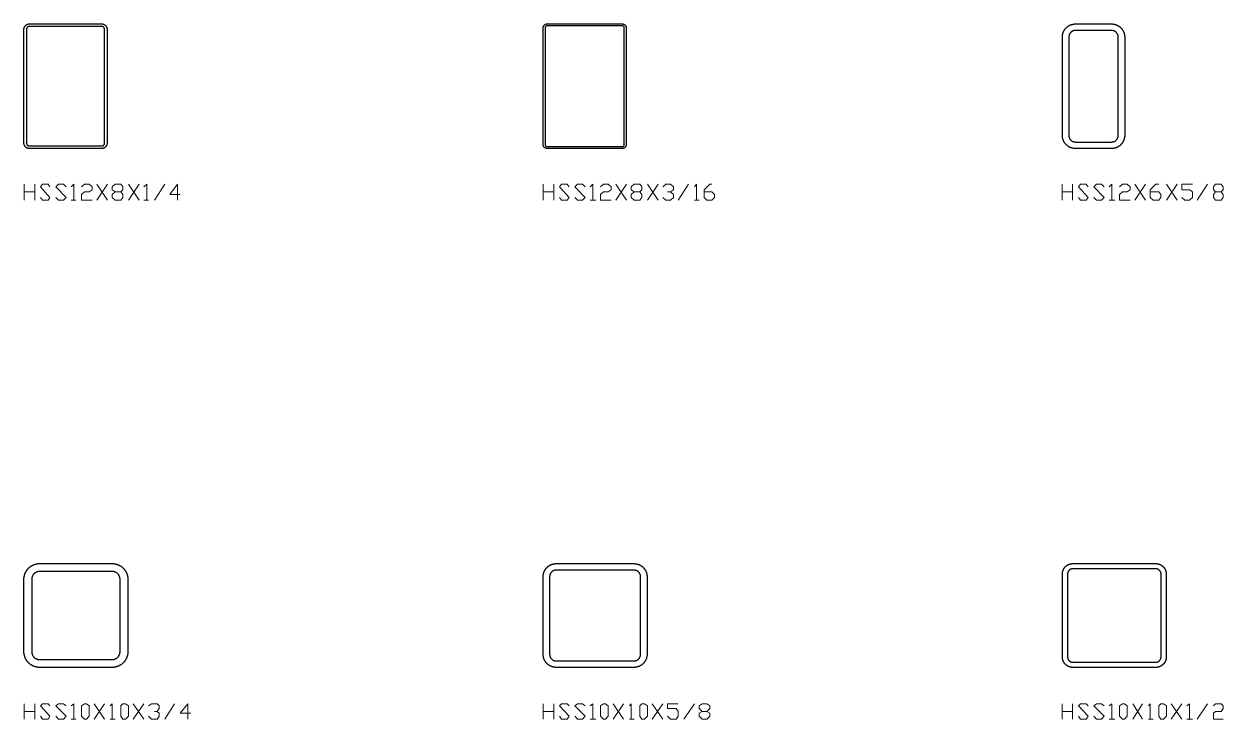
# Model space of a CAD drawing. Header units: inches. Extents: x 0 to 975, y -1305 to 34.
# Drawn here: x 500 to 615.5, y -605 to -538 of the extents above; entities that cross this region are included whole.
import ezdxf

# ---------------------------------------------------------------- set-up
doc = ezdxf.new("R2010")
doc.units = ezdxf.units.IN
doc.header["$MEASUREMENT"] = 0
doc.layers.add('AISC_STEEL', color=7, linetype='Continuous')

msp = doc.modelspace()

# ---------------------------------------------------------------- linework, layer by layer
at = {"color": 3, "lineweight": 0}
for p, q in [((500.01, -554.99), (500.01, -553.43)), ((500.01, -554.16), (501.03, -554.16)), ((501.03, -553.43), (501.03, -554.99)), ((507.02, -553.43), (508.04, -554.99)), ((507.02, -554.99), (508.04, -553.43)), ((510.07, -553.43), (511.08, -554.99)), ((510.07, -554.99), (511.08, -553.43)), ((512.56, -554.99), (513.57, -553.43)), ((550, -554.99), (550, -553.43)), ((550, -554.16), (551.01, -554.16)), ((551.01, -553.43), (551.01, -554.99)), ((557, -553.43), (558.02, -554.99)), ((557, -554.99), (558.02, -553.43)), ((560.05, -553.43), (561.06, -554.99)), ((560.05, -554.99), (561.06, -553.43)), ((563, -554.99), (564.01, -553.43)), ((599.98, -554.99), (599.98, -553.43)), ((599.98, -554.16), (600.99, -554.16)), ((600.99, -553.43), (600.99, -554.99)), ((606.99, -553.43), (608, -554.99)), ((606.99, -554.99), (608, -553.43)), ((610.03, -553.43), (611.04, -554.99)), ((610.03, -554.99), (611.04, -553.43)), ((612.98, -554.99), (613.99, -553.43)), ((504.53, -554.99), (504.99, -554.99)), ((511.54, -554.99), (512, -554.99)), ((554.51, -554.99), (555.07, -554.99)), ((564.57, -554.99), (565.03, -554.99)), ((604.5, -554.99), (605.05, -554.99)), ((500.01, -604.98), (500.01, -603.5)), ((501.03, -603.5), (501.03, -604.98)), ((506.75, -603.5), (507.76, -604.98)), ((506.75, -604.98), (507.76, -603.5)), ((510.53, -603.5), (511.54, -604.98)), ((510.53, -604.98), (511.54, -603.5)), ((513.57, -604.98), (514.49, -603.5)), ((550, -604.98), (550, -603.5)), ((551.01, -603.5), (551.01, -604.98)), ((556.73, -603.5), (557.74, -604.98)), ((556.73, -604.98), (557.74, -603.5)), ((560.51, -603.5), (561.52, -604.98)), ((560.51, -604.98), (561.52, -603.5)), ((563.55, -604.98), (564.57, -603.5)), ((599.98, -604.98), (599.98, -603.5)), ((600.99, -603.5), (600.99, -604.98)), ((606.8, -603.5), (607.72, -604.98)), ((606.8, -604.98), (607.72, -603.5)), ((610.49, -603.5), (611.5, -604.98)), ((610.49, -604.98), (611.5, -603.5)), ((612.98, -604.98), (613.99, -603.5)), ((500.01, -604.24), (501.03, -604.24)), ((504.53, -604.98), (504.99, -604.98)), ((505.82, -604.98), (505.82, -604.98)), ((508.31, -604.98), (508.78, -604.98)), ((509.51, -604.98), (509.51, -604.98)), ((550, -604.24), (551.01, -604.24)), ((554.51, -604.98), (555.07, -604.98)), ((555.81, -604.98), (555.81, -604.98)), ((558.3, -604.98), (558.76, -604.98)), ((559.49, -604.98), (559.49, -604.98)), ((599.98, -604.24), (600.99, -604.24)), ((604.5, -604.98), (605.05, -604.98)), ((605.79, -604.98), (605.79, -604.98)), ((608.28, -604.98), (608.74, -604.98)), ((609.48, -604.98), (609.48, -604.98)), ((611.97, -604.98), (612.52, -604.98))]:
    msp.add_line(p, q, dxfattribs=at)
for points in [[(501.58, -554.72), (501.77, -554.99), (502.32, -554.99), (502.5, -554.72), (501.58, -553.7), (501.77, -553.43), (502.32, -553.43), (502.5, -553.7)], [(503.06, -554.72), (503.33, -554.99), (503.8, -554.99), (504.07, -554.72), (503.06, -553.7), (503.33, -553.43), (503.8, -553.43), (504.07, -553.7)], [(504.53, -553.7), (504.81, -553.43), (504.81, -554.99)], [(505.55, -553.7), (505.82, -553.43), (506.29, -553.43), (506.56, -553.7), (506.56, -553.98), (506.29, -554.16), (505.82, -554.16), (505.55, -554.44), (505.55, -554.99), (506.56, -554.99)], [(509.33, -554.16), (509.51, -554.44), (509.51, -554.72), (509.33, -554.99), (508.78, -554.99), (508.5, -554.72), (508.5, -554.44), (508.78, -554.16), (509.33, -554.16), (509.51, -553.98), (509.51, -553.7), (509.33, -553.43), (508.78, -553.43), (508.5, -553.7), (508.5, -553.98), (508.78, -554.16)], [(511.54, -553.7), (511.82, -553.43), (511.82, -554.99)], [(515.05, -554.44), (514.03, -554.44), (514.77, -553.43), (514.77, -554.99)], [(551.56, -554.72), (551.75, -554.99), (552.3, -554.99), (552.49, -554.72), (551.56, -553.7), (551.75, -553.43), (552.3, -553.43), (552.49, -553.7)], [(553.04, -554.72), (553.32, -554.99), (553.78, -554.99), (554.05, -554.72), (553.04, -553.7), (553.32, -553.43), (553.78, -553.43), (554.05, -553.7)], [(554.51, -553.7), (554.79, -553.43), (554.79, -554.99)], [(555.53, -553.7), (555.81, -553.43), (556.27, -553.43), (556.54, -553.7), (556.54, -553.98), (556.27, -554.16), (555.81, -554.16), (555.53, -554.44), (555.53, -554.99), (556.54, -554.99)], [(559.31, -554.16), (559.49, -554.44), (559.49, -554.72), (559.31, -554.99), (558.76, -554.99), (558.48, -554.72), (558.48, -554.44), (558.76, -554.16), (559.31, -554.16), (559.49, -553.98), (559.49, -553.7), (559.31, -553.43), (558.76, -553.43), (558.48, -553.7), (558.48, -553.98), (558.76, -554.16)], [(561.52, -553.7), (561.8, -553.43), (562.26, -553.43), (562.54, -553.7), (562.54, -553.98), (562.26, -554.16), (561.98, -554.16)], [(562.26, -554.16), (562.54, -554.44), (562.54, -554.72), (562.26, -554.99), (561.8, -554.99), (561.52, -554.72)], [(564.57, -553.7), (564.75, -553.43), (564.75, -554.99)], [(565.49, -554.16), (566.23, -554.16), (566.5, -554.44), (566.5, -554.72), (566.23, -554.99), (565.77, -554.99), (565.49, -554.72), (565.49, -553.98), (566.04, -553.43), (566.23, -553.43)], [(601.55, -554.72), (601.73, -554.99), (602.28, -554.99), (602.47, -554.72), (601.55, -553.7), (601.73, -553.43), (602.28, -553.43), (602.47, -553.7)], [(603.02, -554.72), (603.3, -554.99), (603.76, -554.99), (604.04, -554.72), (603.02, -553.7), (603.3, -553.43), (603.76, -553.43), (604.04, -553.7)], [(604.5, -553.7), (604.77, -553.43), (604.77, -554.99)], [(605.51, -553.7), (605.79, -553.43), (606.25, -553.43), (606.53, -553.7), (606.53, -553.98), (606.25, -554.16), (605.79, -554.16), (605.51, -554.44), (605.51, -554.99), (606.53, -554.99)], [(608.46, -554.16), (609.29, -554.16), (609.48, -554.44), (609.48, -554.72), (609.29, -554.99), (608.74, -554.99), (608.46, -554.72), (608.46, -553.98), (609.01, -553.43), (609.29, -553.43)], [(611.5, -554.72), (611.78, -554.99), (612.24, -554.99), (612.52, -554.72), (612.52, -554.16), (612.24, -553.98), (611.5, -553.98), (611.5, -553.43), (612.52, -553.43)], [(615.29, -554.16), (615.47, -554.44), (615.47, -554.72), (615.29, -554.99), (614.73, -554.99), (614.55, -554.72), (614.55, -554.44), (614.73, -554.16), (615.29, -554.16), (615.47, -553.98), (615.47, -553.7), (615.29, -553.43), (614.73, -553.43), (614.55, -553.7), (614.55, -553.98), (614.73, -554.16)], [(501.58, -604.7), (501.77, -604.98), (502.32, -604.98), (502.5, -604.7), (501.58, -603.69), (501.77, -603.5), (502.32, -603.5), (502.5, -603.69)], [(503.06, -604.7), (503.33, -604.98), (503.8, -604.98), (504.07, -604.7), (503.06, -603.69), (503.33, -603.5), (503.8, -603.5), (504.07, -603.69)], [(504.53, -603.69), (504.81, -603.5), (504.81, -604.98)], [(508.31, -603.69), (508.5, -603.5), (508.5, -604.98)], [(512, -603.69), (512.28, -603.5), (512.83, -603.5), (513.02, -603.69), (513.02, -603.96), (512.83, -604.24), (512.56, -604.24)], [(516.06, -604.42), (515.05, -604.42), (515.78, -603.5), (515.78, -604.98)], [(551.56, -604.7), (551.75, -604.98), (552.3, -604.98), (552.49, -604.7), (551.56, -603.69), (551.75, -603.5), (552.3, -603.5), (552.49, -603.69)], [(553.04, -604.7), (553.32, -604.98), (553.78, -604.98), (554.05, -604.7), (553.04, -603.69), (553.32, -603.5), (553.78, -603.5), (554.05, -603.69)], [(554.51, -603.69), (554.79, -603.5), (554.79, -604.98)], [(558.3, -603.69), (558.48, -603.5), (558.48, -604.98)], [(561.98, -604.7), (562.26, -604.98), (562.81, -604.98), (563, -604.7), (563, -604.24), (562.81, -603.96), (561.98, -603.96), (561.98, -603.5), (563, -603.5)], [(565.77, -604.24), (566.04, -604.42), (566.04, -604.7), (565.77, -604.98), (565.3, -604.98), (565.03, -604.7), (565.03, -604.42), (565.3, -604.24), (565.77, -604.24), (566.04, -603.96), (566.04, -603.69), (565.77, -603.5), (565.3, -603.5), (565.03, -603.69), (565.03, -603.96), (565.3, -604.24)], [(601.55, -604.7), (601.73, -604.98), (602.28, -604.98), (602.47, -604.7), (601.55, -603.69), (601.73, -603.5), (602.28, -603.5), (602.47, -603.69)], [(603.02, -604.7), (603.3, -604.98), (603.76, -604.98), (604.04, -604.7), (603.02, -603.69), (603.3, -603.5), (603.76, -603.5), (604.04, -603.69)], [(604.5, -603.69), (604.77, -603.5), (604.77, -604.98)], [(608.28, -603.69), (608.46, -603.5), (608.46, -604.98)], [(611.97, -603.69), (612.24, -603.5), (612.24, -604.98)], [(614.55, -603.69), (614.73, -603.5), (615.29, -603.5), (615.47, -603.69), (615.47, -603.96), (615.29, -604.24), (614.73, -604.24), (614.55, -604.42), (614.55, -604.98), (615.47, -604.98)], [(512.83, -604.24), (513.02, -604.42), (513.02, -604.7), (512.83, -604.98), (512.28, -604.98), (512, -604.7)]]:
    msp.add_lwpolyline(points, dxfattribs=at)
for points in [[(505.82, -604.98), (505.55, -604.7), (505.55, -603.69), (505.82, -603.5), (506.01, -603.5), (506.29, -603.69), (506.29, -604.7), (506.01, -604.98)], [(509.51, -604.98), (509.33, -604.7), (509.33, -603.69), (509.51, -603.5), (509.79, -603.5), (510.07, -603.69), (510.07, -604.7), (509.79, -604.98)], [(555.81, -604.98), (555.53, -604.7), (555.53, -603.69), (555.81, -603.5), (555.99, -603.5), (556.27, -603.69), (556.27, -604.7), (555.99, -604.98)], [(559.49, -604.98), (559.31, -604.7), (559.31, -603.69), (559.49, -603.5), (559.77, -603.5), (560.05, -603.69), (560.05, -604.7), (559.77, -604.98)], [(605.79, -604.98), (605.51, -604.7), (605.51, -603.69), (605.79, -603.5), (605.97, -603.5), (606.25, -603.69), (606.25, -604.7), (605.97, -604.98)], [(609.48, -604.98), (609.29, -604.7), (609.29, -603.69), (609.48, -603.5), (609.75, -603.5), (610.03, -603.69), (610.03, -604.7), (609.75, -604.98)]]:
    msp.add_lwpolyline(points, close=True, dxfattribs=at)
at = {"layer": 'AISC_STEEL'}
for points in [[(507.5, -538), (507.53, -538), (507.56, -538), (507.59, -538.01), (507.62, -538.01), (507.64, -538.02), (507.67, -538.03), (507.7, -538.04), (507.72, -538.05), (507.75, -538.07), (507.77, -538.08), (507.8, -538.1), (507.82, -538.12), (507.84, -538.14), (507.86, -538.16), (507.88, -538.18), (507.9, -538.2), (507.92, -538.23), (507.93, -538.25), (507.95, -538.28), (507.96, -538.3), (507.97, -538.33), (507.98, -538.36), (507.99, -538.38), (507.99, -538.41), (508, -538.44), (508, -538.47), (508, -538.5), (508, -549.5), (508, -549.53), (508, -549.56), (507.99, -549.59), (507.99, -549.62), (507.98, -549.64), (507.97, -549.67), (507.96, -549.7), (507.95, -549.72), (507.93, -549.75), (507.92, -549.77), (507.9, -549.8), (507.88, -549.82), (507.86, -549.84), (507.84, -549.86), (507.82, -549.88), (507.8, -549.9), (507.77, -549.92), (507.75, -549.93), (507.72, -549.95), (507.7, -549.96), (507.67, -549.97), (507.64, -549.98), (507.62, -549.99), (507.59, -549.99), (507.56, -550), (507.53, -550), (507.5, -550), (500.5, -550), (500.47, -550), (500.44, -550), (500.41, -549.99), (500.38, -549.99), (500.36, -549.98), (500.33, -549.97), (500.3, -549.96), (500.28, -549.95), (500.25, -549.93), (500.23, -549.92), (500.2, -549.9), (500.18, -549.88), (500.16, -549.86), (500.14, -549.84), (500.12, -549.82), (500.1, -549.8), (500.08, -549.77), (500.07, -549.75), (500.05, -549.72), (500.04, -549.7), (500.03, -549.67), (500.02, -549.64), (500.01, -549.62), (500.01, -549.59), (500, -549.56), (500, -549.53), (500, -549.5), (500, -538.5), (500, -538.47), (500, -538.44), (500.01, -538.41), (500.01, -538.38), (500.02, -538.36), (500.03, -538.33), (500.04, -538.3), (500.05, -538.28), (500.07, -538.25), (500.08, -538.23), (500.1, -538.2), (500.12, -538.18), (500.14, -538.16), (500.16, -538.14), (500.18, -538.12), (500.2, -538.1), (500.23, -538.08), (500.25, -538.07), (500.28, -538.05), (500.3, -538.04), (500.33, -538.03), (500.36, -538.02), (500.38, -538.01), (500.41, -538.01), (500.44, -538), (500.47, -538), (500.5, -538)], [(557.62, -538), (557.65, -538), (557.68, -538), (557.71, -538.01), (557.74, -538.02), (557.77, -538.03), (557.8, -538.04), (557.82, -538.06), (557.85, -538.07), (557.87, -538.09), (557.89, -538.11), (557.91, -538.13), (557.93, -538.15), (557.94, -538.18), (557.96, -538.2), (557.97, -538.23), (557.98, -538.26), (557.99, -538.29), (558, -538.32), (558, -538.35), (558, -538.38), (558, -549.62), (558, -549.65), (558, -549.68), (557.99, -549.71), (557.98, -549.74), (557.97, -549.77), (557.96, -549.8), (557.94, -549.82), (557.93, -549.85), (557.91, -549.87), (557.89, -549.89), (557.87, -549.91), (557.85, -549.93), (557.82, -549.94), (557.8, -549.96), (557.77, -549.97), (557.74, -549.98), (557.71, -549.99), (557.68, -550), (557.65, -550), (557.62, -550), (550.38, -550), (550.35, -550), (550.32, -550), (550.29, -549.99), (550.26, -549.98), (550.23, -549.97), (550.2, -549.96), (550.18, -549.94), (550.15, -549.93), (550.13, -549.91), (550.11, -549.89), (550.09, -549.87), (550.07, -549.85), (550.06, -549.82), (550.04, -549.8), (550.03, -549.77), (550.02, -549.74), (550.01, -549.71), (550, -549.68), (550, -549.65), (550, -549.62), (550, -538.38), (550, -538.35), (550, -538.32), (550.01, -538.29), (550.02, -538.26), (550.03, -538.23), (550.04, -538.2), (550.06, -538.18), (550.07, -538.15), (550.09, -538.13), (550.11, -538.11), (550.13, -538.09), (550.15, -538.07), (550.18, -538.06), (550.2, -538.04), (550.23, -538.03), (550.26, -538.02), (550.29, -538.01), (550.32, -538), (550.35, -538), (550.38, -538)], [(604.75, -538), (604.78, -538), (604.81, -538), (604.84, -538), (604.87, -538.01), (604.9, -538.01), (604.93, -538.01), (604.96, -538.02), (604.99, -538.02), (605.02, -538.03), (605.04, -538.04), (605.07, -538.04), (605.1, -538.05), (605.13, -538.06), (605.16, -538.07), (605.19, -538.08), (605.21, -538.09), (605.24, -538.1), (605.27, -538.11), (605.3, -538.13), (605.32, -538.14), (605.35, -538.15), (605.37, -538.17), (605.4, -538.18), (605.43, -538.2), (605.45, -538.21), (605.48, -538.23), (605.5, -538.25), (605.52, -538.27), (605.55, -538.29), (605.57, -538.31), (605.59, -538.33), (605.61, -538.35), (605.63, -538.37), (605.65, -538.39), (605.67, -538.41), (605.69, -538.43), (605.71, -538.45), (605.73, -538.48), (605.75, -538.5), (605.77, -538.52), (605.79, -538.55), (605.8, -538.57), (605.82, -538.6), (605.83, -538.62), (605.85, -538.65), (605.86, -538.68), (605.87, -538.7), (605.89, -538.73), (605.9, -538.76), (605.91, -538.79), (605.92, -538.81), (605.93, -538.84), (605.94, -538.87), (605.95, -538.9), (605.96, -538.93), (605.96, -538.96), (605.97, -538.98), (605.98, -539.01), (605.98, -539.04), (605.99, -539.07), (605.99, -539.1), (605.99, -539.13), (606, -539.16), (606, -539.19), (606, -539.22), (606, -539.25), (606, -548.75), (606, -548.78), (606, -548.81), (606, -548.84), (605.99, -548.87), (605.99, -548.9), (605.99, -548.93), (605.98, -548.96), (605.98, -548.99), (605.97, -549.02), (605.96, -549.04), (605.96, -549.07), (605.95, -549.1), (605.94, -549.13), (605.93, -549.16), (605.92, -549.19), (605.91, -549.21), (605.9, -549.24), (605.89, -549.27), (605.87, -549.3), (605.86, -549.32), (605.85, -549.35), (605.83, -549.38), (605.82, -549.4), (605.8, -549.43), (605.79, -549.45), (605.77, -549.48), (605.75, -549.5), (605.73, -549.52), (605.71, -549.55), (605.69, -549.57), (605.67, -549.59), (605.65, -549.61), (605.63, -549.63), (605.61, -549.65), (605.59, -549.67), (605.57, -549.69), (605.55, -549.71), (605.52, -549.73), (605.5, -549.75), (605.48, -549.77), (605.45, -549.79), (605.43, -549.8), (605.4, -549.82), (605.37, -549.83), (605.35, -549.85), (605.32, -549.86), (605.3, -549.87), (605.27, -549.89), (605.24, -549.9), (605.21, -549.91), (605.19, -549.92), (605.16, -549.93), (605.13, -549.94), (605.1, -549.95), (605.07, -549.96), (605.04, -549.96), (605.02, -549.97), (604.99, -549.98), (604.96, -549.98), (604.93, -549.99), (604.9, -549.99), (604.87, -549.99), (604.84, -550), (604.81, -550), (604.78, -550), (604.75, -550), (601.25, -550), (601.22, -550), (601.19, -550), (601.16, -550), (601.13, -549.99), (601.1, -549.99), (601.07, -549.99), (601.04, -549.98), (601.01, -549.98), (600.98, -549.97), (600.96, -549.96), (600.93, -549.96), (600.9, -549.95), (600.87, -549.94), (600.84, -549.93), (600.81, -549.92), (600.79, -549.91), (600.76, -549.9), (600.73, -549.89), (600.7, -549.87), (600.68, -549.86), (600.65, -549.85), (600.62, -549.83), (600.6, -549.82), (600.57, -549.8), (600.55, -549.79), (600.52, -549.77), (600.5, -549.75), (600.48, -549.73), (600.45, -549.71), (600.43, -549.69), (600.41, -549.67), (600.39, -549.65), (600.37, -549.63), (600.35, -549.61), (600.33, -549.59), (600.31, -549.57), (600.29, -549.55), (600.27, -549.52), (600.25, -549.5), (600.23, -549.48), (600.21, -549.45), (600.2, -549.43), (600.18, -549.4), (600.17, -549.38), (600.15, -549.35), (600.14, -549.32), (600.13, -549.3), (600.11, -549.27), (600.1, -549.24), (600.09, -549.21), (600.08, -549.19), (600.07, -549.16), (600.06, -549.13), (600.05, -549.1), (600.04, -549.07), (600.04, -549.04), (600.03, -549.02), (600.02, -548.99), (600.02, -548.96), (600.01, -548.93), (600.01, -548.9), (600.01, -548.87), (600, -548.84), (600, -548.81), (600, -548.78), (600, -548.75), (600, -539.25), (600, -539.22), (600, -539.19), (600, -539.16), (600.01, -539.13), (600.01, -539.1), (600.01, -539.07), (600.02, -539.04), (600.02, -539.01), (600.03, -538.98), (600.04, -538.96), (600.04, -538.93), (600.05, -538.9), (600.06, -538.87), (600.07, -538.84), (600.08, -538.81), (600.09, -538.79), (600.1, -538.76), (600.11, -538.73), (600.13, -538.7), (600.14, -538.68), (600.15, -538.65), (600.17, -538.62), (600.18, -538.6), (600.2, -538.57), (600.21, -538.55), (600.23, -538.52), (600.25, -538.5), (600.27, -538.48), (600.29, -538.45), (600.31, -538.43), (600.33, -538.41), (600.35, -538.39), (600.37, -538.37), (600.39, -538.35), (600.41, -538.33), (600.43, -538.31), (600.45, -538.29), (600.48, -538.27), (600.5, -538.25), (600.52, -538.23), (600.55, -538.21), (600.57, -538.2), (600.6, -538.18), (600.62, -538.17), (600.65, -538.15), (600.68, -538.14), (600.7, -538.13), (600.73, -538.11), (600.76, -538.1), (600.79, -538.09), (600.81, -538.08), (600.84, -538.07), (600.87, -538.06), (600.9, -538.05), (600.93, -538.04), (600.96, -538.04), (600.98, -538.03), (601.01, -538.02), (601.04, -538.02), (601.07, -538.01), (601.1, -538.01), (601.13, -538.01), (601.16, -538), (601.19, -538), (601.22, -538), (601.25, -538)], [(500.5, -538.25), (500.47, -538.25), (500.44, -538.26), (500.42, -538.26), (500.39, -538.27), (500.37, -538.29), (500.34, -538.3), (500.32, -538.32), (500.3, -538.34), (500.29, -538.37), (500.27, -538.39), (500.26, -538.42), (500.26, -538.44), (500.25, -538.47), (500.25, -538.5), (500.25, -549.5), (500.25, -549.53), (500.26, -549.56), (500.26, -549.58), (500.27, -549.61), (500.29, -549.63), (500.3, -549.66), (500.32, -549.68), (500.34, -549.7), (500.37, -549.71), (500.39, -549.73), (500.42, -549.74), (500.44, -549.74), (500.47, -549.75), (500.5, -549.75), (507.5, -549.75), (507.53, -549.75), (507.56, -549.74), (507.58, -549.74), (507.61, -549.73), (507.63, -549.71), (507.66, -549.7), (507.68, -549.68), (507.7, -549.66), (507.71, -549.63), (507.73, -549.61), (507.74, -549.58), (507.74, -549.56), (507.75, -549.53), (507.75, -549.5), (507.75, -538.5), (507.75, -538.47), (507.74, -538.44), (507.74, -538.42), (507.73, -538.39), (507.71, -538.37), (507.7, -538.34), (507.68, -538.32), (507.66, -538.3), (507.63, -538.29), (507.61, -538.27), (507.58, -538.26), (507.56, -538.26), (507.53, -538.25), (507.5, -538.25)], [(550.38, -538.19), (550.35, -538.19), (550.33, -538.19), (550.3, -538.2), (550.28, -538.21), (550.26, -538.23), (550.24, -538.24), (550.23, -538.26), (550.21, -538.28), (550.2, -538.3), (550.19, -538.33), (550.19, -538.35), (550.19, -538.38), (550.19, -549.62), (550.19, -549.65), (550.19, -549.67), (550.2, -549.7), (550.21, -549.72), (550.23, -549.74), (550.24, -549.76), (550.26, -549.77), (550.28, -549.79), (550.3, -549.8), (550.33, -549.81), (550.35, -549.81), (550.38, -549.81), (557.62, -549.81), (557.65, -549.81), (557.67, -549.81), (557.7, -549.8), (557.72, -549.79), (557.74, -549.77), (557.76, -549.76), (557.77, -549.74), (557.79, -549.72), (557.8, -549.7), (557.81, -549.67), (557.81, -549.65), (557.81, -549.62), (557.81, -538.38), (557.81, -538.35), (557.81, -538.33), (557.8, -538.3), (557.79, -538.28), (557.77, -538.26), (557.76, -538.24), (557.74, -538.23), (557.72, -538.21), (557.7, -538.2), (557.67, -538.19), (557.65, -538.19), (557.62, -538.19)], [(601.25, -538.62), (601.22, -538.63), (601.19, -538.63), (601.16, -538.63), (601.13, -538.64), (601.1, -538.64), (601.07, -538.65), (601.05, -538.66), (601.02, -538.67), (600.99, -538.68), (600.96, -538.69), (600.94, -538.71), (600.91, -538.72), (600.89, -538.74), (600.86, -538.76), (600.84, -538.78), (600.82, -538.8), (600.8, -538.82), (600.78, -538.84), (600.76, -538.86), (600.74, -538.89), (600.72, -538.91), (600.71, -538.94), (600.69, -538.96), (600.68, -538.99), (600.67, -539.02), (600.66, -539.05), (600.65, -539.07), (600.64, -539.1), (600.64, -539.13), (600.63, -539.16), (600.63, -539.19), (600.63, -539.22), (600.62, -539.25), (600.62, -548.75), (600.63, -548.78), (600.63, -548.81), (600.63, -548.84), (600.64, -548.87), (600.64, -548.9), (600.65, -548.93), (600.66, -548.95), (600.67, -548.98), (600.68, -549.01), (600.69, -549.04), (600.71, -549.06), (600.72, -549.09), (600.74, -549.11), (600.76, -549.14), (600.78, -549.16), (600.8, -549.18), (600.82, -549.2), (600.84, -549.22), (600.86, -549.24), (600.89, -549.26), (600.91, -549.28), (600.94, -549.29), (600.96, -549.31), (600.99, -549.32), (601.02, -549.33), (601.05, -549.34), (601.07, -549.35), (601.1, -549.36), (601.13, -549.36), (601.16, -549.37), (601.19, -549.37), (601.22, -549.37), (601.25, -549.38), (604.75, -549.38), (604.78, -549.37), (604.81, -549.37), (604.84, -549.37), (604.87, -549.36), (604.9, -549.36), (604.93, -549.35), (604.95, -549.34), (604.98, -549.33), (605.01, -549.32), (605.04, -549.31), (605.06, -549.29), (605.09, -549.28), (605.11, -549.26), (605.14, -549.24), (605.16, -549.22), (605.18, -549.2), (605.2, -549.18), (605.22, -549.16), (605.24, -549.14), (605.26, -549.11), (605.28, -549.09), (605.29, -549.06), (605.31, -549.04), (605.32, -549.01), (605.33, -548.98), (605.34, -548.95), (605.35, -548.93), (605.36, -548.9), (605.36, -548.87), (605.37, -548.84), (605.37, -548.81), (605.37, -548.78), (605.37, -548.75), (605.37, -539.25), (605.37, -539.22), (605.37, -539.19), (605.37, -539.16), (605.36, -539.13), (605.36, -539.1), (605.35, -539.07), (605.34, -539.05), (605.33, -539.02), (605.32, -538.99), (605.31, -538.96), (605.29, -538.94), (605.28, -538.91), (605.26, -538.89), (605.24, -538.86), (605.22, -538.84), (605.2, -538.82), (605.18, -538.8), (605.16, -538.78), (605.14, -538.76), (605.11, -538.74), (605.09, -538.72), (605.06, -538.71), (605.04, -538.69), (605.01, -538.68), (604.98, -538.67), (604.95, -538.66), (604.93, -538.65), (604.9, -538.64), (604.87, -538.64), (604.84, -538.63), (604.81, -538.63), (604.78, -538.63), (604.75, -538.62)], [(508.5, -590), (508.53, -590), (508.56, -590), (508.59, -590), (508.62, -590), (508.65, -590.01), (508.68, -590.01), (508.71, -590.01), (508.74, -590.02), (508.77, -590.02), (508.8, -590.03), (508.83, -590.04), (508.85, -590.04), (508.88, -590.05), (508.91, -590.06), (508.94, -590.07), (508.97, -590.08), (509, -590.08), (509.03, -590.1), (509.05, -590.11), (509.08, -590.12), (509.11, -590.13), (509.14, -590.14), (509.16, -590.15), (509.19, -590.17), (509.22, -590.18), (509.24, -590.2), (509.27, -590.21), (509.29, -590.23), (509.32, -590.24), (509.34, -590.26), (509.37, -590.28), (509.39, -590.29), (509.42, -590.31), (509.44, -590.33), (509.46, -590.35), (509.48, -590.37), (509.51, -590.39), (509.53, -590.41), (509.55, -590.43), (509.57, -590.45), (509.59, -590.47), (509.61, -590.49), (509.63, -590.52), (509.65, -590.54), (509.67, -590.56), (509.69, -590.58), (509.71, -590.61), (509.72, -590.63), (509.74, -590.66), (509.76, -590.68), (509.77, -590.71), (509.79, -590.73), (509.8, -590.76), (509.82, -590.78), (509.83, -590.81), (509.85, -590.84), (509.86, -590.86), (509.87, -590.89), (509.88, -590.92), (509.89, -590.95), (509.9, -590.97), (509.92, -591), (509.92, -591.03), (509.93, -591.06), (509.94, -591.09), (509.95, -591.12), (509.96, -591.15), (509.96, -591.17), (509.97, -591.2), (509.98, -591.23), (509.98, -591.26), (509.99, -591.29), (509.99, -591.32), (509.99, -591.35), (510, -591.38), (510, -591.41), (510, -591.44), (510, -591.47), (510, -591.5), (510, -598.5), (510, -598.53), (510, -598.56), (510, -598.59), (510, -598.62), (509.99, -598.65), (509.99, -598.68), (509.99, -598.71), (509.98, -598.74), (509.98, -598.77), (509.97, -598.8), (509.96, -598.83), (509.96, -598.85), (509.95, -598.88), (509.94, -598.91), (509.93, -598.94), (509.92, -598.97), (509.92, -599), (509.9, -599.03), (509.89, -599.05), (509.88, -599.08), (509.87, -599.11), (509.86, -599.14), (509.85, -599.16), (509.83, -599.19), (509.82, -599.22), (509.8, -599.24), (509.79, -599.27), (509.77, -599.29), (509.76, -599.32), (509.74, -599.34), (509.72, -599.37), (509.71, -599.39), (509.69, -599.42), (509.67, -599.44), (509.65, -599.46), (509.63, -599.48), (509.61, -599.51), (509.59, -599.53), (509.57, -599.55), (509.55, -599.57), (509.53, -599.59), (509.51, -599.61), (509.48, -599.63), (509.46, -599.65), (509.44, -599.67), (509.42, -599.69), (509.39, -599.71), (509.37, -599.72), (509.34, -599.74), (509.32, -599.76), (509.29, -599.77), (509.27, -599.79), (509.24, -599.8), (509.22, -599.82), (509.19, -599.83), (509.16, -599.85), (509.14, -599.86), (509.11, -599.87), (509.08, -599.88), (509.05, -599.89), (509.03, -599.9), (509, -599.92), (508.97, -599.92), (508.94, -599.93), (508.91, -599.94), (508.88, -599.95), (508.85, -599.96), (508.83, -599.96), (508.8, -599.97), (508.77, -599.98), (508.74, -599.98), (508.71, -599.99), (508.68, -599.99), (508.65, -599.99), (508.62, -600), (508.59, -600), (508.56, -600), (508.53, -600), (508.5, -600), (501.5, -600), (501.47, -600), (501.44, -600), (501.41, -600), (501.38, -600), (501.35, -599.99), (501.32, -599.99), (501.29, -599.99), (501.26, -599.98), (501.23, -599.98), (501.2, -599.97), (501.17, -599.96), (501.15, -599.96), (501.12, -599.95), (501.09, -599.94), (501.06, -599.93), (501.03, -599.92), (501, -599.92), (500.97, -599.9), (500.95, -599.89), (500.92, -599.88), (500.89, -599.87), (500.86, -599.86), (500.84, -599.85), (500.81, -599.83), (500.78, -599.82), (500.76, -599.8), (500.73, -599.79), (500.71, -599.77), (500.68, -599.76), (500.66, -599.74), (500.63, -599.72), (500.61, -599.71), (500.58, -599.69), (500.56, -599.67), (500.54, -599.65), (500.52, -599.63), (500.49, -599.61), (500.47, -599.59), (500.45, -599.57), (500.43, -599.55), (500.41, -599.53), (500.39, -599.51), (500.37, -599.48), (500.35, -599.46), (500.33, -599.44), (500.31, -599.42), (500.29, -599.39), (500.28, -599.37), (500.26, -599.34), (500.24, -599.32), (500.23, -599.29), (500.21, -599.27), (500.2, -599.24), (500.18, -599.22), (500.17, -599.19), (500.15, -599.16), (500.14, -599.14), (500.13, -599.11), (500.12, -599.08), (500.11, -599.05), (500.1, -599.03), (500.08, -599), (500.08, -598.97), (500.07, -598.94), (500.06, -598.91), (500.05, -598.88), (500.04, -598.85), (500.04, -598.83), (500.03, -598.8), (500.02, -598.77), (500.02, -598.74), (500.01, -598.71), (500.01, -598.68), (500.01, -598.65), (500, -598.62), (500, -598.59), (500, -598.56), (500, -598.53), (500, -598.5), (500, -591.5), (500, -591.47), (500, -591.44), (500, -591.41), (500, -591.38), (500.01, -591.35), (500.01, -591.32), (500.01, -591.29), (500.02, -591.26), (500.02, -591.23), (500.03, -591.2), (500.04, -591.17), (500.04, -591.15), (500.05, -591.12), (500.06, -591.09), (500.07, -591.06), (500.08, -591.03), (500.08, -591), (500.1, -590.97), (500.11, -590.95), (500.12, -590.92), (500.13, -590.89), (500.14, -590.86), (500.15, -590.84), (500.17, -590.81), (500.18, -590.78), (500.2, -590.76), (500.21, -590.73), (500.23, -590.71), (500.24, -590.68), (500.26, -590.66), (500.28, -590.63), (500.29, -590.61), (500.31, -590.58), (500.33, -590.56), (500.35, -590.54), (500.37, -590.52), (500.39, -590.49), (500.41, -590.47), (500.43, -590.45), (500.45, -590.43), (500.47, -590.41), (500.49, -590.39), (500.52, -590.37), (500.54, -590.35), (500.56, -590.33), (500.58, -590.31), (500.61, -590.29), (500.63, -590.28), (500.66, -590.26), (500.68, -590.24), (500.71, -590.23), (500.73, -590.21), (500.76, -590.2), (500.78, -590.18), (500.81, -590.17), (500.84, -590.15), (500.86, -590.14), (500.89, -590.13), (500.92, -590.12), (500.95, -590.11), (500.97, -590.1), (501, -590.08), (501.03, -590.08), (501.06, -590.07), (501.09, -590.06), (501.12, -590.05), (501.15, -590.04), (501.17, -590.04), (501.2, -590.03), (501.23, -590.02), (501.26, -590.02), (501.29, -590.01), (501.32, -590.01), (501.35, -590.01), (501.38, -590), (501.41, -590), (501.44, -590), (501.47, -590), (501.5, -590)], [(558.75, -590), (558.78, -590), (558.81, -590), (558.84, -590), (558.87, -590.01), (558.9, -590.01), (558.93, -590.01), (558.96, -590.02), (558.99, -590.02), (559.02, -590.03), (559.04, -590.04), (559.07, -590.04), (559.1, -590.05), (559.13, -590.06), (559.16, -590.07), (559.19, -590.08), (559.21, -590.09), (559.24, -590.1), (559.27, -590.11), (559.3, -590.13), (559.32, -590.14), (559.35, -590.15), (559.38, -590.17), (559.4, -590.18), (559.43, -590.2), (559.45, -590.21), (559.48, -590.23), (559.5, -590.25), (559.52, -590.27), (559.55, -590.29), (559.57, -590.31), (559.59, -590.33), (559.61, -590.35), (559.63, -590.37), (559.65, -590.39), (559.67, -590.41), (559.69, -590.43), (559.71, -590.45), (559.73, -590.48), (559.75, -590.5), (559.77, -590.52), (559.79, -590.55), (559.8, -590.57), (559.82, -590.6), (559.83, -590.62), (559.85, -590.65), (559.86, -590.68), (559.87, -590.7), (559.89, -590.73), (559.9, -590.76), (559.91, -590.79), (559.92, -590.81), (559.93, -590.84), (559.94, -590.87), (559.95, -590.9), (559.96, -590.93), (559.96, -590.96), (559.97, -590.98), (559.98, -591.01), (559.98, -591.04), (559.99, -591.07), (559.99, -591.1), (559.99, -591.13), (560, -591.16), (560, -591.19), (560, -591.22), (560, -591.25), (560, -598.75), (560, -598.78), (560, -598.81), (560, -598.84), (559.99, -598.87), (559.99, -598.9), (559.99, -598.93), (559.98, -598.96), (559.98, -598.99), (559.97, -599.02), (559.96, -599.04), (559.96, -599.07), (559.95, -599.1), (559.94, -599.13), (559.93, -599.16), (559.92, -599.19), (559.91, -599.21), (559.9, -599.24), (559.89, -599.27), (559.87, -599.3), (559.86, -599.32), (559.85, -599.35), (559.83, -599.38), (559.82, -599.4), (559.8, -599.43), (559.79, -599.45), (559.77, -599.48), (559.75, -599.5), (559.73, -599.52), (559.71, -599.55), (559.69, -599.57), (559.67, -599.59), (559.65, -599.61), (559.63, -599.63), (559.61, -599.65), (559.59, -599.67), (559.57, -599.69), (559.55, -599.71), (559.52, -599.73), (559.5, -599.75), (559.48, -599.77), (559.45, -599.79), (559.43, -599.8), (559.4, -599.82), (559.38, -599.83), (559.35, -599.85), (559.32, -599.86), (559.3, -599.87), (559.27, -599.89), (559.24, -599.9), (559.21, -599.91), (559.19, -599.92), (559.16, -599.93), (559.13, -599.94), (559.1, -599.95), (559.07, -599.96), (559.04, -599.96), (559.02, -599.97), (558.99, -599.98), (558.96, -599.98), (558.93, -599.99), (558.9, -599.99), (558.87, -599.99), (558.84, -600), (558.81, -600), (558.78, -600), (558.75, -600), (551.25, -600), (551.22, -600), (551.19, -600), (551.16, -600), (551.13, -599.99), (551.1, -599.99), (551.07, -599.99), (551.04, -599.98), (551.01, -599.98), (550.98, -599.97), (550.96, -599.96), (550.93, -599.96), (550.9, -599.95), (550.87, -599.94), (550.84, -599.93), (550.81, -599.92), (550.79, -599.91), (550.76, -599.9), (550.73, -599.89), (550.7, -599.87), (550.68, -599.86), (550.65, -599.85), (550.62, -599.83), (550.6, -599.82), (550.57, -599.8), (550.55, -599.79), (550.52, -599.77), (550.5, -599.75), (550.48, -599.73), (550.45, -599.71), (550.43, -599.69), (550.41, -599.67), (550.39, -599.65), (550.37, -599.63), (550.35, -599.61), (550.33, -599.59), (550.31, -599.57), (550.29, -599.55), (550.27, -599.52), (550.25, -599.5), (550.23, -599.48), (550.21, -599.45), (550.2, -599.43), (550.18, -599.4), (550.17, -599.38), (550.15, -599.35), (550.14, -599.32), (550.13, -599.3), (550.11, -599.27), (550.1, -599.24), (550.09, -599.21), (550.08, -599.19), (550.07, -599.16), (550.06, -599.13), (550.05, -599.1), (550.04, -599.07), (550.04, -599.04), (550.03, -599.02), (550.02, -598.99), (550.02, -598.96), (550.01, -598.93), (550.01, -598.9), (550.01, -598.87), (550, -598.84), (550, -598.81), (550, -598.78), (550, -598.75), (550, -591.25), (550, -591.22), (550, -591.19), (550, -591.16), (550.01, -591.13), (550.01, -591.1), (550.01, -591.07), (550.02, -591.04), (550.02, -591.01), (550.03, -590.98), (550.04, -590.96), (550.04, -590.93), (550.05, -590.9), (550.06, -590.87), (550.07, -590.84), (550.08, -590.81), (550.09, -590.79), (550.1, -590.76), (550.11, -590.73), (550.13, -590.7), (550.14, -590.68), (550.15, -590.65), (550.17, -590.62), (550.18, -590.6), (550.2, -590.57), (550.21, -590.55), (550.23, -590.52), (550.25, -590.5), (550.27, -590.48), (550.29, -590.45), (550.31, -590.43), (550.33, -590.41), (550.35, -590.39), (550.37, -590.37), (550.39, -590.35), (550.41, -590.33), (550.43, -590.31), (550.45, -590.29), (550.48, -590.27), (550.5, -590.25), (550.52, -590.23), (550.55, -590.21), (550.57, -590.2), (550.6, -590.18), (550.62, -590.17), (550.65, -590.15), (550.68, -590.14), (550.7, -590.13), (550.73, -590.11), (550.76, -590.1), (550.79, -590.09), (550.81, -590.08), (550.84, -590.07), (550.87, -590.06), (550.9, -590.05), (550.93, -590.04), (550.96, -590.04), (550.98, -590.03), (551.01, -590.02), (551.04, -590.02), (551.07, -590.01), (551.1, -590.01), (551.13, -590.01), (551.16, -590), (551.19, -590), (551.22, -590), (551.25, -590)], [(609, -590), (609.03, -590), (609.06, -590), (609.09, -590), (609.12, -590.01), (609.15, -590.01), (609.18, -590.02), (609.21, -590.02), (609.23, -590.03), (609.26, -590.04), (609.29, -590.04), (609.32, -590.05), (609.35, -590.06), (609.38, -590.07), (609.4, -590.08), (609.43, -590.1), (609.46, -590.11), (609.48, -590.12), (609.51, -590.14), (609.53, -590.15), (609.56, -590.17), (609.58, -590.19), (609.61, -590.21), (609.63, -590.22), (609.65, -590.24), (609.67, -590.26), (609.7, -590.28), (609.72, -590.3), (609.74, -590.33), (609.76, -590.35), (609.78, -590.37), (609.79, -590.39), (609.81, -590.42), (609.83, -590.44), (609.85, -590.47), (609.86, -590.49), (609.88, -590.52), (609.89, -590.54), (609.9, -590.57), (609.92, -590.6), (609.93, -590.62), (609.94, -590.65), (609.95, -590.68), (609.96, -590.71), (609.96, -590.74), (609.97, -590.77), (609.98, -590.79), (609.98, -590.82), (609.99, -590.85), (609.99, -590.88), (610, -590.91), (610, -590.94), (610, -590.97), (610, -591), (610, -599), (610, -599.03), (610, -599.06), (610, -599.09), (609.99, -599.12), (609.99, -599.15), (609.98, -599.18), (609.98, -599.21), (609.97, -599.23), (609.96, -599.26), (609.96, -599.29), (609.95, -599.32), (609.94, -599.35), (609.93, -599.38), (609.92, -599.4), (609.9, -599.43), (609.89, -599.46), (609.88, -599.48), (609.86, -599.51), (609.85, -599.53), (609.83, -599.56), (609.81, -599.58), (609.79, -599.61), (609.78, -599.63), (609.76, -599.65), (609.74, -599.67), (609.72, -599.7), (609.7, -599.72), (609.67, -599.74), (609.65, -599.76), (609.63, -599.78), (609.61, -599.79), (609.58, -599.81), (609.56, -599.83), (609.53, -599.85), (609.51, -599.86), (609.48, -599.88), (609.46, -599.89), (609.43, -599.9), (609.4, -599.92), (609.38, -599.93), (609.35, -599.94), (609.32, -599.95), (609.29, -599.96), (609.26, -599.96), (609.23, -599.97), (609.21, -599.98), (609.18, -599.98), (609.15, -599.99), (609.12, -599.99), (609.09, -600), (609.06, -600), (609.03, -600), (609, -600), (601, -600), (600.97, -600), (600.94, -600), (600.91, -600), (600.88, -599.99), (600.85, -599.99), (600.82, -599.98), (600.79, -599.98), (600.77, -599.97), (600.74, -599.96), (600.71, -599.96), (600.68, -599.95), (600.65, -599.94), (600.62, -599.93), (600.6, -599.92), (600.57, -599.9), (600.54, -599.89), (600.52, -599.88), (600.49, -599.86), (600.47, -599.85), (600.44, -599.83), (600.42, -599.81), (600.39, -599.79), (600.37, -599.78), (600.35, -599.76), (600.33, -599.74), (600.3, -599.72), (600.28, -599.7), (600.26, -599.67), (600.24, -599.65), (600.22, -599.63), (600.21, -599.61), (600.19, -599.58), (600.17, -599.56), (600.15, -599.53), (600.14, -599.51), (600.12, -599.48), (600.11, -599.46), (600.1, -599.43), (600.08, -599.4), (600.07, -599.38), (600.06, -599.35), (600.05, -599.32), (600.04, -599.29), (600.04, -599.26), (600.03, -599.23), (600.02, -599.21), (600.02, -599.18), (600.01, -599.15), (600.01, -599.12), (600, -599.09), (600, -599.06), (600, -599.03), (600, -599), (600, -591), (600, -590.97), (600, -590.94), (600, -590.91), (600.01, -590.88), (600.01, -590.85), (600.02, -590.82), (600.02, -590.79), (600.03, -590.77), (600.04, -590.74), (600.04, -590.71), (600.05, -590.68), (600.06, -590.65), (600.07, -590.62), (600.08, -590.6), (600.1, -590.57), (600.11, -590.54), (600.12, -590.52), (600.14, -590.49), (600.15, -590.47), (600.17, -590.44), (600.19, -590.42), (600.21, -590.39), (600.22, -590.37), (600.24, -590.35), (600.26, -590.33), (600.28, -590.3), (600.3, -590.28), (600.33, -590.26), (600.35, -590.24), (600.37, -590.22), (600.39, -590.21), (600.42, -590.19), (600.44, -590.17), (600.47, -590.15), (600.49, -590.14), (600.52, -590.12), (600.54, -590.11), (600.57, -590.1), (600.6, -590.08), (600.62, -590.07), (600.65, -590.06), (600.68, -590.05), (600.71, -590.04), (600.74, -590.04), (600.77, -590.03), (600.79, -590.02), (600.82, -590.02), (600.85, -590.01), (600.88, -590.01), (600.91, -590), (600.94, -590), (600.97, -590), (601, -590)], [(501.5, -590.75), (501.47, -590.75), (501.44, -590.75), (501.41, -590.76), (501.38, -590.76), (501.35, -590.76), (501.32, -590.77), (501.3, -590.78), (501.27, -590.79), (501.24, -590.8), (501.21, -590.81), (501.19, -590.82), (501.16, -590.83), (501.13, -590.85), (501.11, -590.86), (501.08, -590.88), (501.06, -590.89), (501.04, -590.91), (501.01, -590.93), (500.99, -590.95), (500.97, -590.97), (500.95, -590.99), (500.93, -591.01), (500.91, -591.04), (500.89, -591.06), (500.88, -591.08), (500.86, -591.11), (500.85, -591.13), (500.83, -591.16), (500.82, -591.19), (500.81, -591.21), (500.8, -591.24), (500.79, -591.27), (500.78, -591.3), (500.77, -591.32), (500.76, -591.35), (500.76, -591.38), (500.76, -591.41), (500.75, -591.44), (500.75, -591.47), (500.75, -591.5), (500.75, -598.5), (500.75, -598.53), (500.75, -598.56), (500.76, -598.59), (500.76, -598.62), (500.76, -598.65), (500.77, -598.68), (500.78, -598.7), (500.79, -598.73), (500.8, -598.76), (500.81, -598.79), (500.82, -598.81), (500.83, -598.84), (500.85, -598.87), (500.86, -598.89), (500.88, -598.92), (500.89, -598.94), (500.91, -598.96), (500.93, -598.99), (500.95, -599.01), (500.97, -599.03), (500.99, -599.05), (501.01, -599.07), (501.04, -599.09), (501.06, -599.11), (501.08, -599.12), (501.11, -599.14), (501.13, -599.15), (501.16, -599.17), (501.19, -599.18), (501.21, -599.19), (501.24, -599.2), (501.27, -599.21), (501.3, -599.22), (501.32, -599.23), (501.35, -599.24), (501.38, -599.24), (501.41, -599.24), (501.44, -599.25), (501.47, -599.25), (501.5, -599.25), (508.5, -599.25), (508.53, -599.25), (508.56, -599.25), (508.59, -599.24), (508.62, -599.24), (508.65, -599.24), (508.68, -599.23), (508.7, -599.22), (508.73, -599.21), (508.76, -599.2), (508.79, -599.19), (508.81, -599.18), (508.84, -599.17), (508.87, -599.15), (508.89, -599.14), (508.92, -599.12), (508.94, -599.11), (508.96, -599.09), (508.99, -599.07), (509.01, -599.05), (509.03, -599.03), (509.05, -599.01), (509.07, -598.99), (509.09, -598.96), (509.11, -598.94), (509.12, -598.92), (509.14, -598.89), (509.15, -598.87), (509.17, -598.84), (509.18, -598.81), (509.19, -598.79), (509.2, -598.76), (509.21, -598.73), (509.22, -598.7), (509.23, -598.68), (509.24, -598.65), (509.24, -598.62), (509.24, -598.59), (509.25, -598.56), (509.25, -598.53), (509.25, -598.5), (509.25, -591.5), (509.25, -591.47), (509.25, -591.44), (509.24, -591.41), (509.24, -591.38), (509.24, -591.35), (509.23, -591.32), (509.22, -591.3), (509.21, -591.27), (509.2, -591.24), (509.19, -591.21), (509.18, -591.19), (509.17, -591.16), (509.15, -591.13), (509.14, -591.11), (509.12, -591.08), (509.11, -591.06), (509.09, -591.04), (509.07, -591.01), (509.05, -590.99), (509.03, -590.97), (509.01, -590.95), (508.99, -590.93), (508.96, -590.91), (508.94, -590.89), (508.92, -590.88), (508.89, -590.86), (508.87, -590.85), (508.84, -590.83), (508.81, -590.82), (508.79, -590.81), (508.76, -590.8), (508.73, -590.79), (508.7, -590.78), (508.68, -590.77), (508.65, -590.76), (508.62, -590.76), (508.59, -590.76), (508.56, -590.75), (508.53, -590.75), (508.5, -590.75)], [(551.25, -590.62), (551.22, -590.63), (551.19, -590.63), (551.16, -590.63), (551.13, -590.64), (551.1, -590.64), (551.07, -590.65), (551.05, -590.66), (551.02, -590.67), (550.99, -590.68), (550.96, -590.69), (550.94, -590.71), (550.91, -590.72), (550.89, -590.74), (550.86, -590.76), (550.84, -590.78), (550.82, -590.8), (550.8, -590.82), (550.78, -590.84), (550.76, -590.86), (550.74, -590.89), (550.72, -590.91), (550.71, -590.94), (550.69, -590.96), (550.68, -590.99), (550.67, -591.02), (550.66, -591.05), (550.65, -591.07), (550.64, -591.1), (550.64, -591.13), (550.63, -591.16), (550.63, -591.19), (550.63, -591.22), (550.62, -591.25), (550.62, -598.75), (550.63, -598.78), (550.63, -598.81), (550.63, -598.84), (550.64, -598.87), (550.64, -598.9), (550.65, -598.93), (550.66, -598.95), (550.67, -598.98), (550.68, -599.01), (550.69, -599.04), (550.71, -599.06), (550.72, -599.09), (550.74, -599.11), (550.76, -599.14), (550.78, -599.16), (550.8, -599.18), (550.82, -599.2), (550.84, -599.22), (550.86, -599.24), (550.89, -599.26), (550.91, -599.28), (550.94, -599.29), (550.96, -599.31), (550.99, -599.32), (551.02, -599.33), (551.05, -599.34), (551.07, -599.35), (551.1, -599.36), (551.13, -599.36), (551.16, -599.37), (551.19, -599.37), (551.22, -599.37), (551.25, -599.38), (558.75, -599.38), (558.78, -599.37), (558.81, -599.37), (558.84, -599.37), (558.87, -599.36), (558.9, -599.36), (558.93, -599.35), (558.95, -599.34), (558.98, -599.33), (559.01, -599.32), (559.04, -599.31), (559.06, -599.29), (559.09, -599.28), (559.11, -599.26), (559.14, -599.24), (559.16, -599.22), (559.18, -599.2), (559.2, -599.18), (559.22, -599.16), (559.24, -599.14), (559.26, -599.11), (559.28, -599.09), (559.29, -599.06), (559.31, -599.04), (559.32, -599.01), (559.33, -598.98), (559.34, -598.95), (559.35, -598.93), (559.36, -598.9), (559.36, -598.87), (559.37, -598.84), (559.37, -598.81), (559.37, -598.78), (559.38, -598.75), (559.38, -591.25), (559.37, -591.22), (559.37, -591.19), (559.37, -591.16), (559.36, -591.13), (559.36, -591.1), (559.35, -591.07), (559.34, -591.05), (559.33, -591.02), (559.32, -590.99), (559.31, -590.96), (559.29, -590.94), (559.28, -590.91), (559.26, -590.89), (559.24, -590.86), (559.22, -590.84), (559.2, -590.82), (559.18, -590.8), (559.16, -590.78), (559.14, -590.76), (559.11, -590.74), (559.09, -590.72), (559.06, -590.71), (559.04, -590.69), (559.01, -590.68), (558.98, -590.67), (558.95, -590.66), (558.93, -590.65), (558.9, -590.64), (558.87, -590.64), (558.84, -590.63), (558.81, -590.63), (558.78, -590.63), (558.75, -590.62)], [(601, -590.5), (600.97, -590.5), (600.94, -590.5), (600.91, -590.51), (600.88, -590.51), (600.86, -590.52), (600.83, -590.53), (600.8, -590.54), (600.78, -590.55), (600.75, -590.57), (600.73, -590.58), (600.7, -590.6), (600.68, -590.62), (600.66, -590.64), (600.64, -590.66), (600.62, -590.68), (600.6, -590.7), (600.58, -590.73), (600.57, -590.75), (600.55, -590.78), (600.54, -590.8), (600.53, -590.83), (600.52, -590.86), (600.51, -590.88), (600.51, -590.91), (600.5, -590.94), (600.5, -590.97), (600.5, -591), (600.5, -599), (600.5, -599.03), (600.5, -599.06), (600.51, -599.09), (600.51, -599.12), (600.52, -599.14), (600.53, -599.17), (600.54, -599.2), (600.55, -599.22), (600.57, -599.25), (600.58, -599.27), (600.6, -599.3), (600.62, -599.32), (600.64, -599.34), (600.66, -599.36), (600.68, -599.38), (600.7, -599.4), (600.73, -599.42), (600.75, -599.43), (600.78, -599.45), (600.8, -599.46), (600.83, -599.47), (600.86, -599.48), (600.88, -599.49), (600.91, -599.49), (600.94, -599.5), (600.97, -599.5), (601, -599.5), (609, -599.5), (609.03, -599.5), (609.06, -599.5), (609.09, -599.49), (609.12, -599.49), (609.14, -599.48), (609.17, -599.47), (609.2, -599.46), (609.22, -599.45), (609.25, -599.43), (609.27, -599.42), (609.3, -599.4), (609.32, -599.38), (609.34, -599.36), (609.36, -599.34), (609.38, -599.32), (609.4, -599.3), (609.42, -599.27), (609.43, -599.25), (609.45, -599.22), (609.46, -599.2), (609.47, -599.17), (609.48, -599.14), (609.49, -599.12), (609.49, -599.09), (609.5, -599.06), (609.5, -599.03), (609.5, -599), (609.5, -591), (609.5, -590.97), (609.5, -590.94), (609.49, -590.91), (609.49, -590.88), (609.48, -590.86), (609.47, -590.83), (609.46, -590.8), (609.45, -590.78), (609.43, -590.75), (609.42, -590.73), (609.4, -590.7), (609.38, -590.68), (609.36, -590.66), (609.34, -590.64), (609.32, -590.62), (609.3, -590.6), (609.27, -590.58), (609.25, -590.57), (609.22, -590.55), (609.2, -590.54), (609.17, -590.53), (609.14, -590.52), (609.12, -590.51), (609.09, -590.51), (609.06, -590.5), (609.03, -590.5), (609, -590.5)]]:
    msp.add_lwpolyline(points, close=True, dxfattribs=at)

doc.saveas('drawing.dxf')
